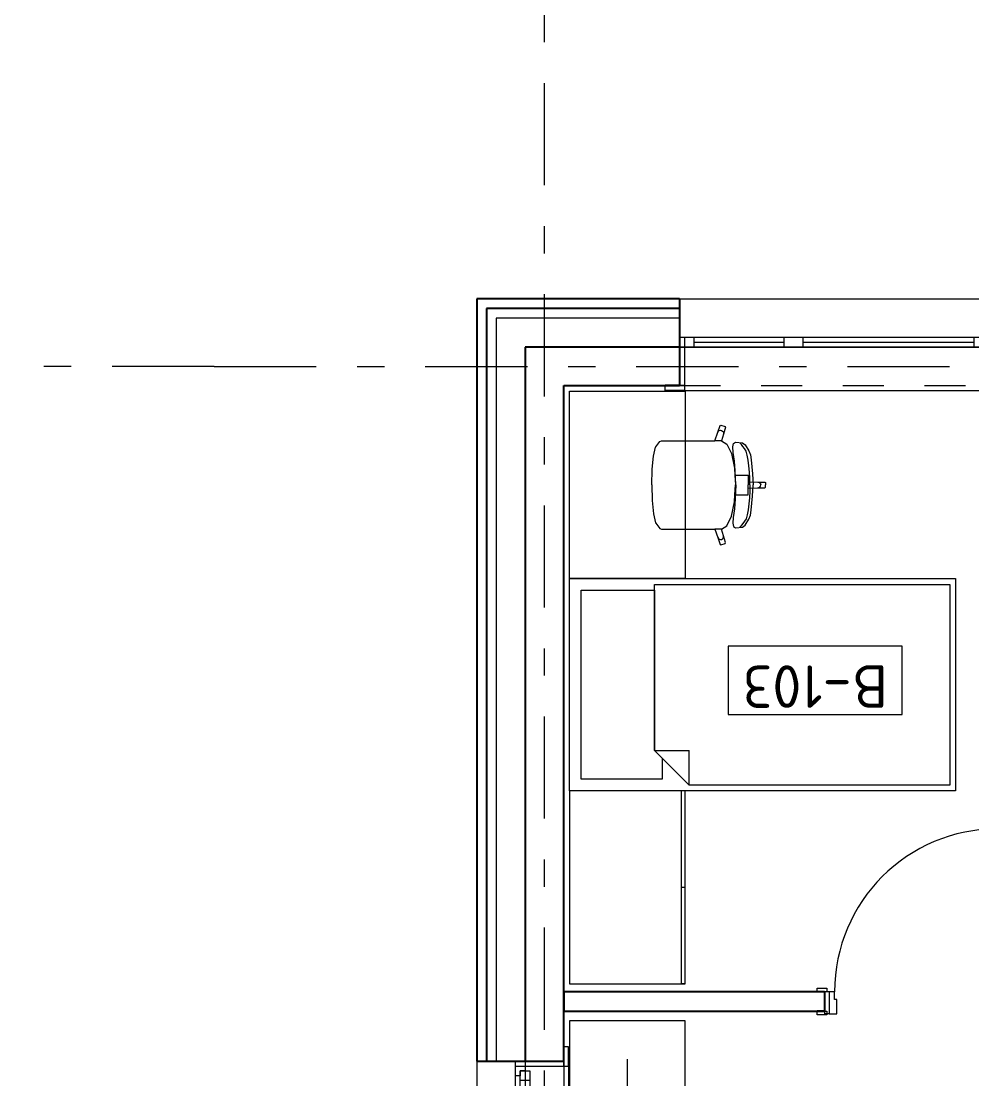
# Model space of a CAD drawing. Header units: millimetres. Extents: x 18162 to 3540582, y 72188 to 247925.
# Drawn here: x 336733 to 341659, y 92954 to 98434 of the extents above; entities that cross this region are included whole.
import ezdxf
from ezdxf.enums import TextEntityAlignment as Align

# ---------------------------------------------------------------- set-up
doc = ezdxf.new("R2010")
doc.units = ezdxf.units.MM
doc.header["$MEASUREMENT"] = 0
doc.set_wipeout_variables(frame=1)
for name, pattern in [('Dashed', [423.333333, 211.666667, -211.666667]), ('Double Dashed', [1093.611073, 529.166651, -211.666656, 141.111112, -211.666656]), ('Wipeout_Contour', [1000, 0, -1000])]:
    doc.linetypes.add(name, pattern=pattern)
for name, color, linetype in [('Archicad Doors', 7, 'Continuous'), ('Archicad Windows', 7, 'Continuous'), ('Archicad Zone Stamps', 7, 'Continuous'), ('Interior - Equipment', 7, 'Continuous'), ('Interior - Furniture', 7, 'Continuous'), ('Model Unit - Zone A', 7, 'Continuous'), ('Structural - Bearing', 7, 'Continuous'), ('Structural - Grid', 7, 'Continuous')]:
    doc.layers.add(name, color=color, linetype=linetype)
doc.styles.add('GENERATED_STYLE_2', font='')
doc.styles.add('GENERATED_STYLE_3', font='', dxfattribs={"width": 0.8})
doc.styles.get('GENERATED_STYLE_2').set_extended_font_data('ISOCPEUR MON')
doc.styles.get('GENERATED_STYLE_3').set_extended_font_data('ISOCPEUR MON')

# ---------------------------------------------------------------- blocks, each defined once
blk = doc.blocks.new('Хүүхдийн өрөө_B-103_23_3', base_point=(340846.7, 93913.3))
at = {"layer": 'Archicad Zone Stamps', "color": 7, "linetype": 'Continuous', "lineweight": 5}
for p, q in [((341296.7, 95196.1), (340396.7, 95196.1)), ((340396.7, 95196.1), (340396.7, 94841.3)), ((341296.7, 94841.3), (341296.7, 95196.1)), ((340396.7, 94841.3), (341296.7, 94841.3))]:
    blk.add_line(p, q, dxfattribs=at)
at = {"layer": 'Archicad Zone Stamps', "color": 7, "lineweight": 5, "style": 'GENERATED_STYLE_2'}
for tag, p in [('DUMMY_861', (340473.4, 94876.8)), ('ROOM_NUMBER', (340846.7, 94876.8))]:
    blk.add_attdef(tag, text='', height=220, rotation=180, dxfattribs=at).set_placement(p, align=Align.TOP_CENTER)
blk = doc.blocks.new('Window with Sidelight 27[14]_3', base_point=(318570.5, 0))
at = {"layer": 'Archicad Windows', "color": 7, "linetype": 'Continuous', "lineweight": 13}
for p, q in [((340144, 96995.7), (341744, 96995.7)), ((340144, 96995.7), (340144, 96945.7)), ((341744, 96995.7), (341744, 96945.7)), ((340144, 96945.7), (340144, 96895.7)), ((341744, 96945.7), (341744, 96895.7)), ((340144, 96895.7), (340144, 96795.7)), ((341744, 96895.7), (341744, 96795.7)), ((340169, 96795.7), (340144, 96795.7)), ((340144, 96795.7), (340144, 96745.7)), ((340144, 96795.7), (340144, 96745.7)), ((340219, 96795.7), (340169, 96795.7)), ((340169, 96795.7), (340169, 96745.7)), ((340219, 96745.7), (340219, 96795.7)), ((340684, 96795.7), (340219, 96795.7)), ((340219, 96770.7), (340684, 96770.7)), ((340734, 96795.7), (340684, 96795.7)), ((340684, 96795.7), (340684, 96745.7)), ((340784, 96795.7), (340734, 96795.7)), ((340784, 96745.7), (340784, 96795.7)), ((341669, 96795.7), (340784, 96795.7)), ((340784, 96770.7), (341669, 96770.7)), ((341719, 96795.7), (341669, 96795.7)), ((341669, 96795.7), (341669, 96745.7)), ((341744, 96795.7), (341719, 96795.7)), ((341719, 96795.7), (341719, 96745.7)), ((341744, 96795.7), (341744, 96745.7)), ((341744, 96795.7), (341744, 96745.7)), ((340144, 96545.7), (340144, 96745.7)), ((340144, 96745.7), (340169, 96745.7)), ((340144, 96745.7), (340169, 96745.7)), ((340144, 96745.7), (340144, 96545.7)), ((340144, 96745.7), (340144, 96545.7)), ((340169, 96745.7), (340169, 96545.7)), ((340169, 96745.7), (340219, 96745.7)), ((340219, 96745.7), (340684, 96745.7)), ((340684, 96745.7), (340734, 96745.7)), ((340734, 96745.7), (340784, 96745.7)), ((340784, 96745.7), (341669, 96745.7)), ((341669, 96745.7), (341719, 96745.7)), ((341719, 96545.7), (341719, 96745.7)), ((341719, 96745.7), (341744, 96745.7)), ((341719, 96745.7), (341744, 96745.7)), ((341744, 96745.7), (341744, 96545.7)), ((341744, 96745.7), (341744, 96545.7)), ((341744, 96745.7), (341744, 96545.7)), ((340069, 96520.7), (340069, 96545.7)), ((340069, 96545.7), (340169, 96545.7)), ((340144, 96545.7), (340069, 96545.7)), ((340144, 96545.7), (340069, 96545.7)), ((340169, 96520.7), (340069, 96520.7)), ((340169, 96545.7), (340144, 96545.7)), ((340169, 96545.7), (340169, 96520.7)), ((340169, 96520.7), (341719, 96520.7)), ((341744, 96545.7), (341719, 96545.7)), ((341719, 96545.7), (341819, 96545.7)), ((341719, 96520.7), (341719, 96545.7)), ((341819, 96520.7), (341719, 96520.7)), ((341744, 96545.7), (341819, 96545.7)), ((341744, 96545.7), (341819, 96545.7)), ((341819, 96545.7), (341819, 96520.7))]:
    blk.add_line(p, q, dxfattribs=at)
at = {"layer": 'Archicad Windows', "color": 7, "linetype": 'Dashed', "lineweight": 13}
blk.add_line((340144, 96545.7), (341744, 96545.7), dxfattribs=at)
blk = doc.blocks.new('Window 27[20]_3', base_point=(318570.5, 0))
at = {"layer": 'Archicad Windows', "color": 7, "linetype": 'Continuous', "lineweight": 13}
for p, q in [((339569, 93120.7), (339544, 93120.7)), ((339544, 93120.7), (339544, 93020.7)), ((339544, 93045.7), (339544, 93120.7)), ((339544, 93045.7), (339544, 93120.7)), ((339569, 93020.7), (339569, 93120.7)), ((339094, 93045.7), (339094, 91845.7)), ((339094, 93045.7), (339144, 93045.7)), ((339144, 93045.7), (339194, 93045.7)), ((339194, 93045.7), (339294, 93045.7)), ((339294, 93020.7), (339294, 93045.7)), ((339294, 93045.7), (339344, 93045.7)), ((339294, 93045.7), (339344, 93045.7)), ((339544, 93045.7), (339344, 93045.7)), ((339344, 93045.7), (339344, 93020.7)), ((339344, 93045.7), (339344, 93020.7)), ((339344, 93045.7), (339544, 93045.7)), ((339344, 93045.7), (339544, 93045.7)), ((339544, 93020.7), (339544, 93045.7)), ((339294, 92970.7), (339294, 93020.7)), ((339294, 93020.7), (339344, 93020.7)), ((339344, 92995.7), (339319, 92995.7)), ((339319, 92995.7), (339319, 92970.7)), ((339319, 92945.7), (339319, 92995.7)), ((339319, 92995.7), (339369, 92995.7)), ((339344, 93020.7), (339544, 93020.7)), ((339344, 93020.7), (339344, 92995.7)), ((339369, 92995.7), (339369, 92945.7)), ((339544, 93020.7), (339569, 93020.7)), ((339569, 93020.7), (339569, 91870.7)), ((339319, 92970.7), (339294, 92970.7)), ((339294, 91920.7), (339294, 92970.7)), ((339369, 92945.7), (339319, 92945.7)), ((339319, 91945.7), (339319, 92945.7)), ((339344, 92945.7), (339344, 91945.7)), ((339369, 92945.7), (339369, 91945.7)), ((339369, 92945.7), (339369, 91945.7)), ((339294, 91870.7), (339294, 91920.7)), ((339294, 91920.7), (339319, 91920.7)), ((339319, 91895.7), (339319, 91945.7)), ((339319, 91945.7), (339369, 91945.7)), ((339319, 91920.7), (339319, 91895.7)), ((339319, 91895.7), (339344, 91895.7)), ((339369, 91895.7), (339319, 91895.7)), ((339344, 91895.7), (339344, 91870.7)), ((339369, 91945.7), (339369, 91895.7)), ((339094, 91845.7), (339144, 91845.7)), ((339144, 91845.7), (339194, 91845.7)), ((339194, 91845.7), (339294, 91845.7)), ((339294, 91845.7), (339294, 91870.7)), ((339294, 91870.7), (339344, 91870.7)), ((339294, 91845.7), (339344, 91845.7)), ((339294, 91845.7), (339344, 91845.7)), ((339544, 91870.7), (339344, 91870.7)), ((339344, 91870.7), (339344, 91845.7)), ((339344, 91870.7), (339344, 91845.7)), ((339344, 91845.7), (339544, 91845.7)), ((339344, 91845.7), (339544, 91845.7)), ((339344, 91845.7), (339544, 91845.7)), ((339544, 91845.7), (339544, 91870.7)), ((339544, 91870.7), (339544, 91770.7)), ((339569, 91870.7), (339544, 91870.7)), ((339544, 91845.7), (339544, 91770.7)), ((339544, 91845.7), (339544, 91770.7)), ((339569, 91770.7), (339569, 91870.7)), ((339544, 91770.7), (339569, 91770.7))]:
    blk.add_line(p, q, dxfattribs=at)
at = {"layer": 'Archicad Windows', "color": 7, "linetype": 'Dashed', "lineweight": 13}
blk.add_line((339544, 93045.7), (339544, 91845.7), dxfattribs=at)
blk = doc.blocks.new('Door 27[60]_3', base_point=(318570.5, 0))
at = {"layer": 'Archicad Doors', "color": 7, "linetype": 'Continuous', "lineweight": 13}
for p, q in [((341751.5, 93405.7), (341751.5, 94249.7)), ((341751.5, 94249.7), (341791.5, 94249.7)), ((341791.5, 94249.7), (341791.5, 93405.7)), ((340857.5, 93405.7), (340857.5, 93424.7)), ((340857.5, 93424.7), (340907.5, 93424.7)), ((340907.5, 93405.7), (340857.5, 93405.7)), ((340894.5, 93405.7), (340857.5, 93405.7)), ((340894.5, 93405.7), (340857.5, 93405.7)), ((340919.5, 93405.7), (340894.5, 93405.7)), ((340894.5, 93405.7), (340894.5, 93290.7)), ((340894.5, 93405.7), (340894.5, 93305.7)), ((340894.5, 93405.7), (340894.5, 93305.7)), ((340907.5, 93424.7), (340907.5, 93405.7)), ((340947.5, 93405.7), (340919.5, 93405.7)), ((340919.5, 93405.7), (340919.5, 93290.7)), ((340947.5, 93365.7), (340947.5, 93405.7)), ((341791.5, 93405.7), (341751.5, 93405.7)), ((341819.5, 93405.7), (341791.5, 93405.7)), ((341791.5, 93405.7), (341791.5, 93365.7)), ((341819.5, 93405.7), (341844.5, 93405.7)), ((341819.5, 93290.7), (341819.5, 93405.7)), ((341831.5, 93424.7), (341881.5, 93424.7)), ((341831.5, 93405.7), (341831.5, 93424.7)), ((341881.5, 93405.7), (341831.5, 93405.7)), ((341844.5, 93405.7), (341844.5, 93290.7)), ((341844.5, 93405.7), (341844.5, 93305.7)), ((341844.5, 93405.7), (341844.5, 93305.7)), ((341844.5, 93405.7), (341881.5, 93405.7)), ((341844.5, 93405.7), (341881.5, 93405.7)), ((341881.5, 93424.7), (341881.5, 93405.7)), ((340959.5, 93365.7), (340947.5, 93365.7)), ((340959.5, 93290.7), (340959.5, 93365.7)), ((341791.5, 93365.7), (341779.5, 93365.7)), ((341779.5, 93365.7), (341779.5, 93290.7)), ((340857.5, 93286.7), (340857.5, 93305.7)), ((340857.5, 93305.7), (340907.5, 93305.7)), ((340894.5, 93305.7), (340857.5, 93305.7)), ((340894.5, 93305.7), (340857.5, 93305.7)), ((340907.5, 93286.7), (340857.5, 93286.7)), ((340919.5, 93290.7), (340894.5, 93290.7)), ((340907.5, 93305.7), (340907.5, 93286.7)), ((340919.5, 93290.7), (340959.5, 93290.7)), ((341779.5, 93290.7), (341819.5, 93290.7)), ((341819.5, 93290.7), (341844.5, 93290.7)), ((341831.5, 93305.7), (341881.5, 93305.7)), ((341831.5, 93286.7), (341831.5, 93305.7)), ((341881.5, 93286.7), (341831.5, 93286.7)), ((341844.5, 93305.7), (341881.5, 93305.7)), ((341844.5, 93305.7), (341881.5, 93305.7)), ((341881.5, 93305.7), (341881.5, 93286.7))]:
    blk.add_line(p, q, dxfattribs=at)
blk.add_arc((341791.5, 93405.7), 844, 90, 180, dxfattribs=at)
blk = doc.blocks.new('Kitchen Layout 27[59]_3', base_point=(339573.7, 94275.4))
at = {"layer": 'Interior - Equipment', "color": 7, "linetype": 'Dashed', "lineweight": 5}
for p, q in [((339873.7, 93255.4), (339573.7, 93255.4)), ((339573.7, 93255.4), (339573.7, 91275.4)), ((339873.7, 91575.4), (339873.7, 93255.4)), ((341444.1, 91575.4), (339873.7, 91575.4)), ((341444.1, 91275.4), (341444.1, 91575.4)), ((339573.7, 91275.4), (341444.1, 91275.4))]:
    blk.add_line(p, q, dxfattribs=at)
at = {"layer": 'Interior - Equipment', "color": 7, "linetype": 'Continuous', "lineweight": 5}
for p, q in [((342044.1, 91875.4), (341444.1, 91275.4)), ((341444.1, 91875.4), (342044.1, 91275.4)), ((340928.4, 91750.4), (340628.4, 91750.4)), ((341328.4, 91755.4), (340993.4, 91755.4)), ((340993.4, 91755.4), (340993.4, 91405.4)), ((341328.4, 91405.4), (341328.4, 91755.4)), ((342494.3, 91750.4), (342494.3, 91550.4)), ((340928.4, 91682.4), (340628.4, 91682.4)), ((342565, 91721.1), (342423.5, 91579.7)), ((342423.5, 91721.1), (342565, 91579.7)), ((342594.3, 91650.4), (342394.3, 91650.4)), ((340928.4, 91614.4), (340628.4, 91614.4)), ((340928.4, 91546.4), (340628.4, 91546.4)), ((340928.4, 91478.4), (340628.4, 91478.4)), ((340928.4, 91410.4), (340628.4, 91410.4)), ((340993.4, 91405.4), (341328.4, 91405.4))]:
    blk.add_line(p, q, dxfattribs=at)
at = {"layer": 'Interior - Equipment', "color": 7, "linetype": 'Continuous', "lineweight": 5, "flags": 128}
for points in [[(339573.7, 93255.4), (339573.7, 91275.4), (342044.3, 91275.4), (342044.3, 91875.4), (340173.7, 91875.4), (340173.7, 93255.4)], [(340123.7, 92105.7), (340123.7, 92685.7), (339623.7, 92685.7), (339623.7, 92105.7)], [(342944.3, 92025.4), (342044.3, 92025.4), (342044.3, 91275.4), (342944.3, 91275.4)], [(342044.1, 91875.4), (341444.1, 91875.4), (341444.1, 91275.4), (342044.1, 91275.4)], [(341378.4, 91805.4), (340578.4, 91805.4), (340578.4, 91305.4), (341378.4, 91305.4)]]:
    blk.add_lwpolyline(points, close=True, dxfattribs=at)
at = {"layer": 'Interior - Equipment', "color": 7, "linetype": 'Continuous', "lineweight": 5}
for centre, radius in [((339755.7, 92540.7), 90), ((339988.7, 92561), 72.5), ((339973.7, 92269.2), 105), ((339736.2, 92236.2), 72.5)]:
    blk.add_circle(centre, radius, dxfattribs=at)
blk = doc.blocks.new('Bed 01 27[124]_3', base_point=(341574, 95546.2))
at = {"layer": 'Interior - Furniture', "color": 7, "linetype": 'Continuous', "lineweight": 5}
for p, q in [((339574, 94446.2), (339574, 95546.2)), ((339574, 95546.2), (341574, 95546.2)), ((341574, 95546.2), (341574, 94446.2)), ((340014, 94656.2), (340194, 94656.2)), ((340194, 94476.2), (340194, 94656.2)), ((341574, 94446.2), (339574, 94446.2))]:
    blk.add_line(p, q, dxfattribs=at)
at = {"layer": 'Interior - Furniture', "color": 7, "linetype": 'Continuous', "lineweight": 5, "flags": 128}
for points in [[(341544, 95516.2), (341544, 94476.2), (340194, 94476.2), (340014, 94656.2), (340014, 95516.2)], [(340014, 94656.2), (340054, 94616.2), (340054, 94506.2), (339634, 94506.2), (339634, 95486.2), (340014, 95486.2)]]:
    blk.add_lwpolyline(points, close=True, dxfattribs=at)
blk = doc.blocks.new('Office Workstation Solo 27[125]_3', base_point=(339574, 95546.2))
at = {"layer": 'Interior - Furniture', "color": 7, "linetype": 'Continuous', "lineweight": 5}
for p, q in [((340342.7, 96303.8), (340354.1, 96339.2)), ((340354.1, 96339.2), (340357.9, 96341.2)), ((340357.9, 96341.2), (340380.6, 96333.7)), ((340380.6, 96333.7), (340382.6, 96329.9)), ((340327, 96260.4), (340342.7, 96303.8)), ((340342.7, 96303.8), (340345.6, 96309)), ((340345.6, 96309), (340350.1, 96312.6)), ((340350.1, 96312.6), (340355.8, 96314.2)), ((340355.8, 96314.2), (340361.6, 96313.5)), ((340371.2, 96294.5), (340361.5, 96260.3)), ((340361.6, 96313.5), (340366.7, 96310.6)), ((340366.7, 96310.6), (340370.3, 96306)), ((340370.3, 96306), (340371.9, 96300.3)), ((340382.6, 96329.9), (340371.2, 96294.5)), ((340371.9, 96300.3), (340371.2, 96294.5)), ((340009.5, 96181), (340020.2, 96227)), ((340020.2, 96227), (340021, 96229.1)), ((340021, 96229.1), (340042.2, 96255.9)), ((340042.2, 96255.9), (340050.8, 96260.4)), ((340050.8, 96260.4), (340081.8, 96260.4)), ((340081.8, 96260.4), (340117.9, 96260.4)), ((340117.9, 96260.4), (340327, 96260.4)), ((340361.3, 96260.4), (340327, 96260.4)), ((340361.3, 96260.4), (340361.5, 96260.3)), ((340361.5, 96260.3), (340389.3, 96243)), ((340389.3, 96243), (340413.1, 96193.3)), ((340419.8, 96228.6), (340422.9, 96245.8)), ((340422.4, 96199.7), (340419.8, 96228.6)), ((340422.9, 96245.8), (340434.4, 96252.6)), ((340434.4, 96252.6), (340470.5, 96249.3)), ((340460, 96246.2), (340457.3, 96249.9)), ((340465.1, 96239.9), (340460, 96246.2)), ((340471.3, 96230.9), (340465.1, 96239.9)), ((340470.5, 96249.3), (340483.7, 96238.7)), ((340481.3, 96219.2), (340471.3, 96230.9)), ((340483.7, 96238.7), (340503.8, 96207.7)), ((340002.3, 96112.3), (340009.5, 96181)), ((340413.1, 96193.3), (340429, 96118.9)), ((340428.3, 96154.4), (340422.4, 96199.7)), ((340489, 96206), (340481.3, 96219.2)), ((340495.3, 96185.6), (340489, 96206)), ((340500.2, 96159.7), (340495.3, 96185.6)), ((340503.8, 96207.7), (340511, 96187.7)), ((340511, 96187.7), (340515.8, 96161.9)), ((340432.9, 96103.5), (340428.3, 96154.4)), ((340429, 96118.9), (340431.4, 96081.5)), ((340503.9, 96129.7), (340500.2, 96159.7)), ((340506.5, 96097.3), (340503.9, 96129.7)), ((340515.8, 96161.9), (340522.8, 96088.7)), ((339999.8, 96031.2), (340002.2, 96111.2)), ((340002.2, 96111.2), (340002.3, 96112.3)), ((340431.4, 96081.5), (340434.6, 96031.2)), ((340431.4, 96081.5), (340470.1, 96081.5)), ((340435.3, 96031.2), (340432.9, 96103.5)), ((340470.1, 96081.5), (340500, 96081.5)), ((340500, 96081.5), (340500, 96048.1)), ((340507.9, 96063.9), (340506.5, 96097.3)), ((340508.4, 96031.2), (340507.9, 96063.9)), ((340522.8, 96088.7), (340525, 96031.2)), ((339999.8, 96031.2), (340002.2, 95951.1)), ((340431.4, 95980.8), (340434.6, 96031.2)), ((340435.3, 96031.2), (340432.9, 95958.9)), ((340500, 96048.1), (340500, 96031.2)), ((340500, 96048.1), (340549.9, 96046.3)), ((340500, 96014.3), (340500, 96031.2)), ((340500, 96014.3), (340549.9, 96016.1)), ((340500, 95980.8), (340500, 96014.3)), ((340508.4, 96031.2), (340507.9, 95998.4)), ((340522.8, 95973.7), (340525, 96031.2)), ((340549.9, 96046.3), (340555.6, 96045.1)), ((340549.9, 96046.3), (340586.8, 96046.3)), ((340549.9, 96016.1), (340555.6, 96017.2)), ((340549.9, 96016.1), (340586.8, 96016.1)), ((340555.6, 96045.1), (340560.4, 96041.8)), ((340555.6, 96017.2), (340560.4, 96020.5)), ((340560.4, 96041.8), (340563.7, 96036.9)), ((340560.4, 96020.5), (340563.7, 96025.4)), ((340563.7, 96036.9), (340564.8, 96031.2)), ((340563.7, 96025.4), (340564.8, 96031.2)), ((340586.8, 96046.3), (340589.8, 96043.2)), ((340586.8, 96016.1), (340589.8, 96019.1)), ((340589.8, 96043.2), (340589.8, 96031.2)), ((340589.8, 96019.1), (340589.8, 96031.2)), ((340002.2, 95951.1), (340002.3, 95950.1)), ((340002.3, 95950.1), (340009.5, 95881.3)), ((340432.9, 95958.9), (340428.3, 95907.9)), ((340429, 95943.4), (340431.4, 95980.8)), ((340431.4, 95980.8), (340470.1, 95980.8)), ((340470.1, 95980.8), (340500, 95980.8)), ((340506.5, 95965.1), (340503.9, 95932.6)), ((340507.9, 95998.4), (340506.5, 95965.1)), ((340515.8, 95900.5), (340522.8, 95973.7)), ((340413.1, 95869), (340429, 95943.4)), ((340428.3, 95907.9), (340422.4, 95862.6)), ((340500.2, 95902.6), (340495.3, 95876.7)), ((340503.9, 95932.6), (340500.2, 95902.6)), ((340511, 95874.6), (340515.8, 95900.5)), ((340009.5, 95881.3), (340020.2, 95835.4)), ((340389.3, 95819.3), (340413.1, 95869)), ((340422.4, 95862.6), (340419.8, 95833.7)), ((340481.3, 95843.1), (340471.3, 95831.4)), ((340489, 95856.3), (340481.3, 95843.1)), ((340483.7, 95823.6), (340503.8, 95854.6)), ((340495.3, 95876.7), (340489, 95856.3)), ((340503.8, 95854.6), (340511, 95874.6)), ((340020.2, 95835.4), (340021, 95833.2)), ((340021, 95833.2), (340042.2, 95806.4)), ((340042.2, 95806.4), (340050.8, 95801.9)), ((340050.8, 95801.9), (340081.8, 95801.9)), ((340081.8, 95801.9), (340117.9, 95801.9)), ((340117.9, 95801.9), (340327, 95801.9)), ((340361.3, 95801.9), (340327, 95801.9)), ((340327, 95801.9), (340342.7, 95758.5)), ((340361.3, 95801.9), (340361.5, 95802)), ((340361.5, 95802), (340389.3, 95819.3)), ((340371.2, 95767.8), (340361.5, 95802)), ((340419.8, 95833.7), (340422.9, 95816.5)), ((340422.9, 95816.5), (340434.4, 95809.8)), ((340434.4, 95809.8), (340470.5, 95813.1)), ((340460, 95816.1), (340457.3, 95812.4)), ((340465.1, 95822.4), (340460, 95816.1)), ((340471.3, 95831.4), (340465.1, 95822.4)), ((340470.5, 95813.1), (340483.7, 95823.6)), ((340342.7, 95758.5), (340345.6, 95753.4)), ((340342.7, 95758.5), (340354.1, 95723.1)), ((340345.6, 95753.4), (340350.1, 95749.7)), ((340350.1, 95749.7), (340355.8, 95748.1)), ((340355.8, 95748.1), (340361.6, 95748.8)), ((340361.6, 95748.8), (340366.7, 95751.7)), ((340366.7, 95751.7), (340370.3, 95756.3)), ((340370.3, 95756.3), (340371.9, 95762)), ((340371.9, 95762), (340371.2, 95767.8)), ((340382.6, 95732.4), (340371.2, 95767.8)), ((340380.6, 95728.6), (340382.6, 95732.4)), ((340354.1, 95723.1), (340357.9, 95721.2)), ((340357.9, 95721.2), (340380.6, 95728.6))]:
    blk.add_line(p, q, dxfattribs=at)
at = {"layer": 'Interior - Furniture', "color": 7, "linetype": 'Continuous', "lineweight": 5, "flags": 128}
blk.add_lwpolyline([(339574, 95546.2), (339574, 96516.2), (340174, 96516.2), (340174, 95546.2)], close=True, dxfattribs=at)
blk = doc.blocks.new('Cupboard 27[126]_3', base_point=(340174, 93446.2))
at = {"layer": 'Interior - Furniture', "color": 7, "linetype": 'Continuous', "lineweight": 5}
for p, q in [((340154, 93446.2), (340154, 94446.2)), ((340174, 93946.2), (340154, 93946.2)), ((340174, 93446.2), (340154, 93446.2))]:
    blk.add_line(p, q, dxfattribs=at)
at = {"layer": 'Interior - Furniture', "color": 7, "linetype": 'Continuous', "lineweight": 5, "flags": 128}
blk.add_lwpolyline([(340174, 93446.2), (340174, 94446.2), (339574, 94446.2), (339574, 93446.2)], close=True, dxfattribs=at)
blk = doc.blocks.new('Standard grid marker[171]_3', base_point=(336732.8, 96645.7))
at = {"layer": 'Structural - Grid', "color": 13, "linetype": 'Double Dashed', "lineweight": 13}
for q in [(336732.8, 96645.7), (372294.9, 96645.7)]:
    blk.add_line((337732.8, 96645.7), q, dxfattribs=at)
at = {"layer": 'Structural - Grid', "color": 13, "lineweight": 13, "style": 'GENERATED_STYLE_3'}
blk.add_attdef('AC_MarkerText_1', text='', height=250, rotation=180, dxfattribs=at).set_placement((373594.9, 96520.7), align=Align.TOP_CENTER)
blk = doc.blocks.new('Standard grid marker[176]_3', base_point=(339444, 72524.1))
at = {"layer": 'Structural - Grid', "color": 13, "linetype": 'Double Dashed', "lineweight": 13}
blk.add_line((339444, 73524.1), (339444, 100185.5), dxfattribs=at)
at = {"layer": 'Structural - Grid', "color": 13, "lineweight": 13, "style": 'GENERATED_STYLE_3'}
blk.add_attdef('AC_MarkerText_1', text='', height=250, rotation=180, dxfattribs=at).set_placement((339444, 101360.5), align=Align.TOP_CENTER)

msp = doc.modelspace()

# ---------------------------------------------------------------- linework, layer by layer
at = {"layer": 'Structural - Bearing', "color": 7, "linetype": 'Continuous', "lineweight": 13, "flags": 128}
msp.add_lwpolyline([(339344, 96745.7), (339344, 78545.7), (369544, 78545.7), (369544, 96745.7), (356344, 96745.7), (356344, 92545.7), (353844, 92545.7), (353844, 96745.7)], close=True, dxfattribs=at)

# ---------------------------------------------------------------- block references
at = {"layer": 'Interior - Equipment', "color": 7, "linetype": 'Continuous', "lineweight": 5}
msp.add_blockref('Kitchen Layout 27[59]_3', (339573.7, 94275.4), dxfattribs=at)
at = {"layer": 'Interior - Furniture', "color": 7, "linetype": 'Continuous', "lineweight": 5}
for name, p in [('Office Workstation Solo 27[125]_3', (339574, 95546.2)), ('Bed 01 27[124]_3', (341574, 95546.2)), ('Cupboard 27[126]_3', (340174, 93446.2))]:
    msp.add_blockref(name, p, dxfattribs=at)
at = {"layer": 'Model Unit - Zone A', "color": 7, "linetype": 'Continuous', "lineweight": 5}
msp.add_blockref('Хүүхдийн өрөө_B-103_23_3', (340846.7, 93913.3), dxfattribs=at).add_auto_attribs({'ROOM_NUMBER': 'B-103'})

# ---------------------------------------------------------------- wipeouts: each hides what was drawn before it
at = {"color": 254, "linetype": 'Wipeout_Contour', "lineweight": 0, "ltscale": 1058102.189314369}
msp.add_wipeout([(339144, 96945.7), (339094, 96995.7), (339094, 96945.7)], dxfattribs=at).dxf.layer = 'Structural - Bearing'

# ---------------------------------------------------------------- next in the draw order: wipeouts: each hides what was drawn before it
at = {"color": 254, "linetype": 'Wipeout_Contour', "lineweight": 0, "ltscale": 1058205.188894661}
msp.add_wipeout([(339144, 96895.7), (339194, 96895.7), (339144, 96945.7)], dxfattribs=at).dxf.layer = 'Structural - Bearing'

# ---------------------------------------------------------------- next in the draw order: wipeouts: each hides what was drawn before it
at = {"color": 254, "linetype": 'Wipeout_Contour', "lineweight": 0, "ltscale": 1412862.9726886}
msp.add_wipeout([(339144, 96945.7), (340144, 96945.7), (340144, 96995.7), (339144, 96995.7)], dxfattribs=at).dxf.layer = 'Structural - Bearing'
at = {"color": 254, "linetype": 'Wipeout_Contour', "lineweight": 0, "ltscale": 1058349.508752455}
msp.add_wipeout([(339344, 96745.7), (339194, 96895.7), (339194, 96745.7)], dxfattribs=at).dxf.layer = 'Structural - Bearing'

# ---------------------------------------------------------------- next in the draw order: wipeouts: each hides what was drawn before it
at = {"color": 254, "linetype": 'Wipeout_Contour', "lineweight": 0, "ltscale": 1058163.32247772}
msp.add_wipeout([(339144, 96995.7), (339094, 96995.7), (339144, 96945.7)], dxfattribs=at).dxf.layer = 'Structural - Bearing'
at = {"color": 254, "linetype": 'Wipeout_Contour', "lineweight": 0, "ltscale": 1412904.229714115}
msp.add_wipeout([(339194, 96945.7), (339194, 96895.7), (340144, 96895.7), (340144, 96945.7)], dxfattribs=at).dxf.layer = 'Structural - Bearing'
at = {"color": 254, "linetype": 'Wipeout_Contour', "lineweight": 0, "ltscale": 1058679.642979482}
msp.add_wipeout([(339544, 96545.7), (339344, 96745.7), (339344, 96545.7)], dxfattribs=at).dxf.layer = 'Structural - Bearing'

# ---------------------------------------------------------------- next in the draw order: linework, layer by layer
at = {"layer": 'Structural - Bearing', "color": 7, "linetype": 'Continuous', "lineweight": 25}
msp.add_line((340144, 96995.7), (340144, 96945.7), dxfattribs=at)
at = {"layer": 'Structural - Bearing', "color": 7, "linetype": 'Continuous', "lineweight": 25, "flags": 128}
for points in [[(339094, 96995.7), (339094, 96945.7)], [(340144, 96995.7), (339094, 96995.7)]]:
    msp.add_lwpolyline(points, dxfattribs=at)

# ---------------------------------------------------------------- next in the draw order: wipeouts: each hides what was drawn before it
at = {"color": 254, "linetype": 'Wipeout_Contour', "lineweight": 0, "ltscale": 1058266.315824525}
msp.add_wipeout([(339194, 96945.7), (339144, 96945.7), (339194, 96895.7)], dxfattribs=at).dxf.layer = 'Structural - Bearing'
at = {"color": 254, "linetype": 'Wipeout_Contour', "lineweight": 0, "ltscale": 1766731.101710436}
msp.add_wipeout([(339344, 96745.7), (340144, 96745.7), (340144, 96795.7), (340144, 96895.7), (339344, 96895.7)], dxfattribs=at).dxf.layer = 'Structural - Bearing'

# ---------------------------------------------------------------- next in the draw order: linework, layer by layer
at = {"layer": 'Structural - Bearing', "color": 7, "linetype": 'Continuous', "lineweight": 25}
for p, q in [((339144, 96945.7), (339144, 96895.7)), ((339194, 96945.7), (339144, 96945.7)), ((340144, 96945.7), (339194, 96945.7)), ((340144, 96945.7), (340144, 96895.7)), ((340144, 96895.7), (340144, 96795.7))]:
    msp.add_line(p, q, dxfattribs=at)

# ---------------------------------------------------------------- next in the draw order: wipeouts: each hides what was drawn before it
at = {"color": 254, "linetype": 'Wipeout_Contour', "lineweight": 0, "ltscale": 1058534.226502581}
msp.add_wipeout([(339344, 96895.7), (339194, 96895.7), (339344, 96745.7)], dxfattribs=at).dxf.layer = 'Structural - Bearing'
at = {"color": 254, "linetype": 'Wipeout_Contour', "lineweight": 0, "ltscale": 1413276.081206086}
msp.add_wipeout([(339544, 96745.7), (339544, 96545.7), (340144, 96545.7), (340144, 96745.7)], dxfattribs=at).dxf.layer = 'Structural - Bearing'

# ---------------------------------------------------------------- next in the draw order: linework, layer by layer
at = {"layer": 'Structural - Bearing', "color": 7, "linetype": 'Continuous', "lineweight": 13}
for p, q in [((339194, 96895.7), (339194, 96745.7)), ((339344, 96895.7), (339194, 96895.7)), ((340144, 96895.7), (339344, 96895.7))]:
    msp.add_line(p, q, dxfattribs=at)
at = {"layer": 'Structural - Bearing', "color": 7, "linetype": 'Continuous', "lineweight": 25}
for p, q in [((340144, 96795.7), (340144, 96745.7)), ((340144, 96745.7), (340144, 96545.7)), ((340144, 96545.7), (340069, 96545.7))]:
    msp.add_line(p, q, dxfattribs=at)

# ---------------------------------------------------------------- next in the draw order: block references
at = {"layer": 'Archicad Windows', "color": 7, "linetype": 'Continuous', "lineweight": 13}
msp.add_blockref('Window with Sidelight 27[14]_3', (318570.5, 0), dxfattribs=at)

# ---------------------------------------------------------------- next in the draw order: wipeouts: each hides what was drawn before it
at = {"color": 254, "linetype": 'Wipeout_Contour', "lineweight": 0, "ltscale": 1408712.224701657}
msp.add_wipeout([(339094, 96945.7), (339094, 93045.7), (339144, 93045.7), (339144, 96945.7)], dxfattribs=at).dxf.layer = 'Structural - Bearing'
at = {"color": 254, "linetype": 'Wipeout_Contour', "lineweight": 0, "ltscale": 1058926.077336532}
msp.add_wipeout([(339544, 96745.7), (339344, 96745.7), (339544, 96545.7)], dxfattribs=at).dxf.layer = 'Structural - Bearing'

# ---------------------------------------------------------------- next in the draw order: linework, layer by layer
at = {"layer": 'Structural - Bearing', "color": 7, "linetype": 'Continuous', "lineweight": 25}
for p, q in [((339344, 96745.7), (339344, 96545.7)), ((339544, 96745.7), (339344, 96745.7)), ((340144, 96745.7), (339544, 96745.7))]:
    msp.add_line(p, q, dxfattribs=at)
at = {"layer": 'Structural - Bearing', "color": 7, "linetype": 'Continuous', "lineweight": 25, "flags": 128}
for points in [[(339094, 96945.7), (339094, 93045.7)], [(339544, 96545.7), (340144, 96545.7)]]:
    msp.add_lwpolyline(points, dxfattribs=at)

# ---------------------------------------------------------------- next in the draw order: wipeouts: each hides what was drawn before it
at = {"color": 254, "linetype": 'Wipeout_Contour', "lineweight": 0, "ltscale": 1408877.334444322}
msp.add_wipeout([(339144, 93045.7), (339194, 93045.7), (339194, 96895.7), (339144, 96895.7)], dxfattribs=at).dxf.layer = 'Structural - Bearing'

# ---------------------------------------------------------------- next in the draw order: linework, layer by layer
at = {"layer": 'Structural - Bearing', "color": 7, "linetype": 'Continuous', "lineweight": 25}
for p, q in [((339144, 96945.7), (339144, 96895.7)), ((339144, 96895.7), (339144, 93045.7)), ((339094, 93045.7), (339144, 93045.7))]:
    msp.add_line(p, q, dxfattribs=at)

# ---------------------------------------------------------------- next in the draw order: wipeouts: each hides what was drawn before it
at = {"color": 254, "linetype": 'Wipeout_Contour', "lineweight": 0, "ltscale": 1761000.734483356}
msp.add_wipeout([(339194, 93045.7), (339294, 93045.7), (339344, 93045.7), (339344, 96745.7), (339194, 96745.7)], dxfattribs=at).dxf.layer = 'Structural - Bearing'

# ---------------------------------------------------------------- next in the draw order: linework, layer by layer
at = {"layer": 'Structural - Bearing', "color": 7, "linetype": 'Continuous', "lineweight": 13}
for p, q in [((339194, 96895.7), (339194, 96745.7)), ((339194, 96745.7), (339194, 93045.7))]:
    msp.add_line(p, q, dxfattribs=at)
at = {"layer": 'Structural - Bearing', "color": 7, "linetype": 'Continuous', "lineweight": 25}
for p, q in [((339144, 93045.7), (339194, 93045.7)), ((339194, 93045.7), (339294, 93045.7))]:
    msp.add_line(p, q, dxfattribs=at)

# ---------------------------------------------------------------- next in the draw order: wipeouts: each hides what was drawn before it
at = {"color": 254, "linetype": 'Wipeout_Contour', "lineweight": 0, "ltscale": 1409744.792535589}
msp.add_wipeout([(339344, 96545.7), (339344, 93045.7), (339544, 93045.7), (339544, 96545.7)], dxfattribs=at).dxf.layer = 'Structural - Bearing'

# ---------------------------------------------------------------- next in the draw order: linework, layer by layer
at = {"layer": 'Structural - Bearing', "color": 7, "linetype": 'Continuous', "lineweight": 25}
for p, q in [((339344, 96745.7), (339344, 96545.7)), ((339344, 96545.7), (339344, 93045.7)), ((339544, 93045.7), (339544, 93120.7)), ((339294, 93045.7), (339344, 93045.7)), ((339344, 93045.7), (339544, 93045.7))]:
    msp.add_line(p, q, dxfattribs=at)
at = {"layer": 'Structural - Bearing', "color": 7, "linetype": 'Continuous', "lineweight": 25, "flags": 128}
msp.add_lwpolyline([(339544, 93045.7), (339544, 96545.7)], dxfattribs=at)

# ---------------------------------------------------------------- next in the draw order: block references
at = {"layer": 'Archicad Windows', "color": 7, "linetype": 'Continuous', "lineweight": 13}
msp.add_blockref('Window 27[20]_3', (318570.5, 0), dxfattribs=at)
at = {"layer": 'Structural - Grid', "color": 13, "linetype": 'Continuous', "lineweight": 13}
msp.add_blockref('Standard grid marker[171]_3', (336732.8, 96645.7), dxfattribs=at)

# ---------------------------------------------------------------- next in the draw order: wipeouts: each hides what was drawn before it
at = {"color": 254, "linetype": 'Wipeout_Contour', "lineweight": 0, "ltscale": 1411180.690974562}
msp.add_wipeout([(339544, 93405.7), (339544, 93305.7), (340894.5, 93305.7), (340894.5, 93405.7)], dxfattribs=at).dxf.layer = 'Structural - Bearing'

# ---------------------------------------------------------------- next in the draw order: linework, layer by layer
at = {"layer": 'Structural - Bearing', "color": 7, "linetype": 'Continuous', "lineweight": 25}
for p, q in [((340894.5, 93405.7), (340857.5, 93405.7)), ((340894.5, 93405.7), (340894.5, 93305.7)), ((340894.5, 93305.7), (340857.5, 93305.7))]:
    msp.add_line(p, q, dxfattribs=at)
at = {"layer": 'Structural - Bearing', "color": 7, "linetype": 'Continuous', "lineweight": 25, "flags": 128}
for points in [[(340894.5, 93405.7), (339544, 93405.7)], [(339544, 93405.7), (339544, 93305.7)], [(339544, 93305.7), (340894.5, 93305.7)]]:
    msp.add_lwpolyline(points, dxfattribs=at)

# ---------------------------------------------------------------- next in the draw order: block references
at = {"layer": 'Archicad Doors', "color": 7, "linetype": 'Continuous', "lineweight": 13}
msp.add_blockref('Door 27[60]_3', (318570.5, 0), dxfattribs=at)
at = {"layer": 'Structural - Grid', "color": 13, "linetype": 'Continuous', "lineweight": 13}
msp.add_blockref('Standard grid marker[176]_3', (339444, 72524.1), dxfattribs=at)

doc.saveas('drawing.dxf')
